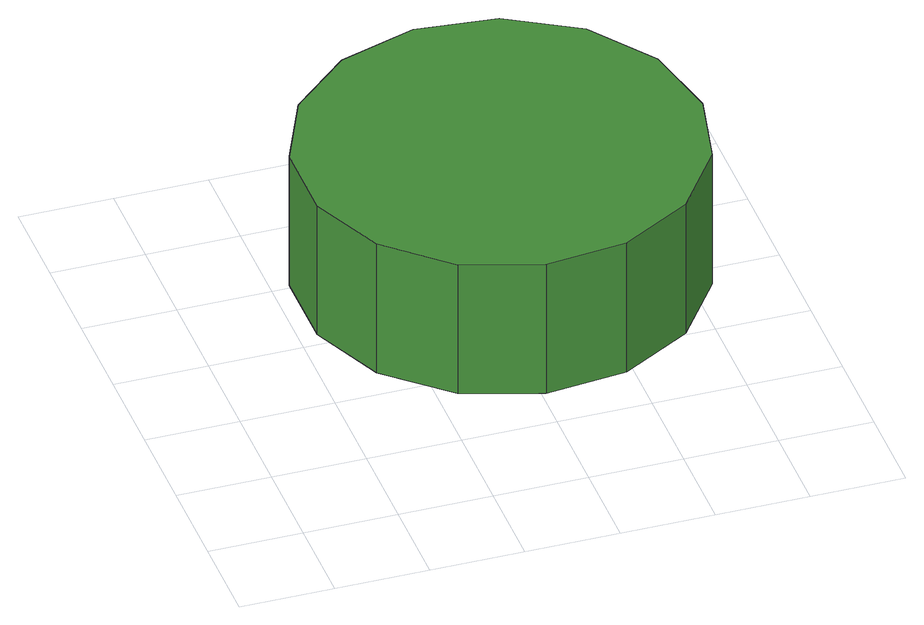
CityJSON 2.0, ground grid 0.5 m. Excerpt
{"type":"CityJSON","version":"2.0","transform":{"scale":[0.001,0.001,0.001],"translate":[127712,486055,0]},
"CityObjects":{
"tree1":{"type":"SolitaryVegetationObject","attributes":{"function":"something"},"geometry":[{"type":"MultiSurface","lod":"1","boundaries":[[[0,1,2,3,4,5,6,7,8,9,10,11,12,13,14]],[[15,16,17,18,19,20,21,22,23,24,25,26,27,28,29]],[[0,29,28,1]],[[1,28,27,2]],[[2,27,26,3]],[[3,26,25,4]],[[4,25,24,5]],[[5,24,23,6]],[[6,23,22,7]],[[7,22,21,8]],[[8,21,20,9]],[[9,20,19,10]],[[10,19,18,11]],[[11,18,17,12]],[[12,17,16,13]],[[13,16,15,14]],[[14,15,29,0]]]}]}
},
"vertices":[
[2697,1801,907],[2605,2232,907],[2346,2589,907],[1964,2810,907],[1526,2856,907],[1106,2719,907],[779,2424,907],[599,2022,907],[599,1581,907],[779,1178,907],[1106,883,907],[1526,747,907],[1964,793,907],[2346,1013,907],[2605,1370,907],[2605,1370,114],[2346,1013,114],[1964,793,114],[1526,747,114],[1106,883,114],[779,1178,114],[599,1581,114],[599,2022,114],[779,2424,114],[1106,2719,114],[1526,2856,114],[1964,2810,114],[2346,2589,114],[2605,2232,114],[2697,1801,114]
]}
